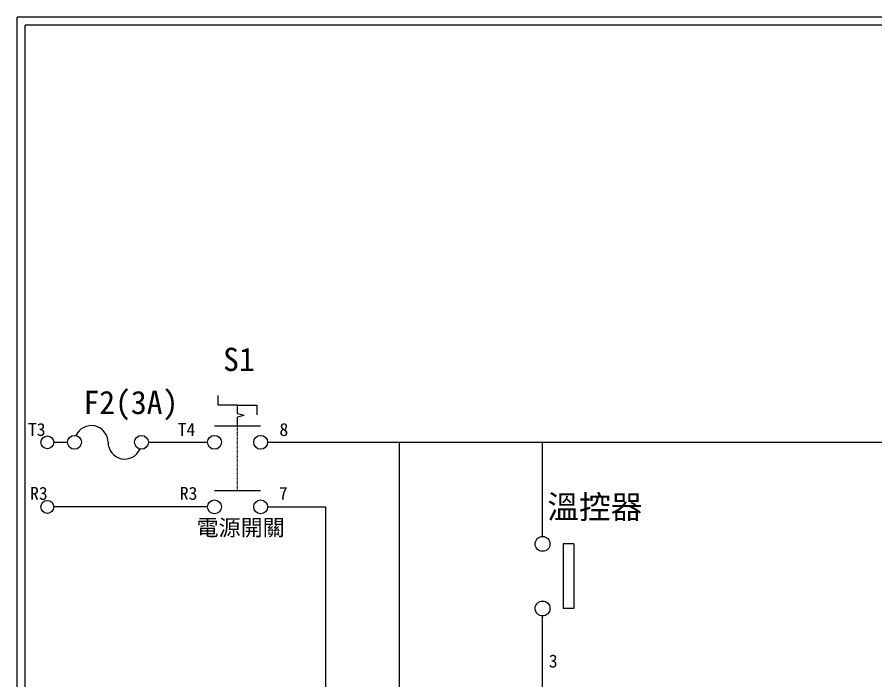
# Model space of a CAD drawing. Extents: x 10 to 297, y 3 to 207.
# Drawn here: x 10 to 142.9, y 104.2 to 207 of the extents above; entities that cross this region are included whole.
import ezdxf

# ---------------------------------------------------------------- set-up
doc = ezdxf.new("R2010")
doc.units = 0
doc.linetypes.add('DASHED', pattern=[0.2, 0.1, -0.1])
doc.layers.get('0').update_dxf_attribs({"linetype": 'CONTINUOUS'})
for name, color, linetype in [('7', 7, 'CONTINUOUS'), ('圖框層', 7, 'CONTINUOUS'), ('標尺寸層', 3, 'CONTINUOUS')]:
    doc.layers.add(name, color=color, linetype=linetype)
doc.styles.add('CNS', font='romanc.shx', dxfattribs={"bigfont": 'chineset.shx'})
doc.styles.add('STSL', font='kaiu.ttf')

# ---------------------------------------------------------------- blocks, each defined once
blk = doc.blocks.new('FUSE')
at = {"color": 7}
for p, q in [((0, 0), (2.14, 0)), ((14.64, 0), (16.78, 0))]:
    blk.add_line(p, q, dxfattribs=at)
for centre in [(3.21, 0), (13.56, 0)]:
    blk.add_circle(centre, 1.07)
for centre, start, end in [((5.8, 0), 0, 156.116), ((10.98, 0), 180, 336.116)]:
    blk.add_arc(centre, 2.59, start, end, dxfattribs=at)

msp = doc.modelspace()

# ---------------------------------------------------------------- linework, layer by layer
for p, q in [((41.11, 146.9), (41.11, 148.4)), ((44.11, 146.9), (41.11, 146.9)), ((44.11, 146.9), (47.11, 146.9)), ((47.11, 146.9), (47.11, 145.4)), ((45.11, 145.3), (44.11, 145.56)), ((45.11, 145.3), (44.11, 145.03)), ((31.26, 141.15), (39.47, 141.15)), ((33.4, 141.15), (39.47, 141.15)), ((48.75, 141.15), (290.07, 141.15)), ((69.18, 92.81), (69.18, 141.15)), ((91.3, 126.57), (91.3, 141.15)), ((48.75, 131.15), (57.7, 131.15)), ((94.51, 125.42), (94.51, 115.42)), ((96.13, 125.42), (96.13, 115.42)), ((91.3, 92.81), (91.3, 114.27))]:
    msp.add_line(p, q)
for centre in [(14.67, 141.15), (14.67, 131.15)]:
    msp.add_circle(centre, 1)
at = {"layer": '7'}
for p, q in [((44.11, 145.56), (44.11, 146.9)), ((44.11, 143.69), (44.11, 145.03)), ((40.54, 143.69), (47.68, 143.69)), ((40.54, 133.69), (47.68, 133.69))]:
    msp.add_line(p, q, dxfattribs=at)
at = {"layer": '7', "linetype": 'DASHED'}
msp.add_line((44.11, 133.69), (44.11, 143.69), dxfattribs=at)
at = {"layer": '7'}
for centre in [(40.54, 141.15), (47.68, 141.15), (40.54, 131.15), (47.68, 131.15)]:
    msp.add_circle(centre, 1.07, dxfattribs=at)
at = {"layer": '圖框層', "color": 7}
for p, q in [((297, 206.97), (10, 206.97)), ((10, 3), (10, 206.97)), ((295.75, 205.72), (11.25, 205.72)), ((11.25, 4.25), (11.25, 205.72))]:
    msp.add_line(p, q, dxfattribs=at)
at = {"layer": '標尺寸層', "color": 7}
for p, q in [((39.47, 131.15), (15.67, 131.15)), ((57.7, 131.15), (57.7, 50.94)), ((96.13, 125.42), (94.51, 125.42)), ((96.13, 115.42), (94.51, 115.42))]:
    msp.add_line(p, q, dxfattribs=at)
for centre in [(91.3, 125.42), (91.3, 115.42)]:
    msp.add_circle(centre, 1.15, dxfattribs=at)

# ---------------------------------------------------------------- block references
at = {"color": 7}
msp.add_blockref('FUSE', (15.67, 141.15), dxfattribs=at)

# ---------------------------------------------------------------- texts
at = {"layer": '圖框層', "color": 4, "style": 'STSL'}
for s, height, p in [('S1', 3.6, (41.87, 152.19)), ('F2(3A)', 3.6, (20.25, 145.52)), ('T3', 2, (11.67, 142.13)), ('T4', 2, (34.85, 142.13)), ('8', 2, (50.59, 142.13)), ('R3', 2, (12, 132.25)), ('R3', 2, (35.17, 132.25)), ('7', 2, (50.5, 132.25)), ('溫控器', 3.6, (92.04, 129.35)), ('3', 2, (92.28, 106.29))]:
    msp.add_text(s, height=height, dxfattribs=at).set_placement(p)
at = {"layer": '標尺寸層', "color": 7, "insert": (37.76, 129.19), "char_height": 2.5, "width": 14.0847, "attachment_point": 1, "style": 'CNS'}
msp.add_mtext('{\\fDFKai-SB|b0|i0|c136|p65;電源開關}', dxfattribs=at)

doc.saveas('drawing.dxf')
